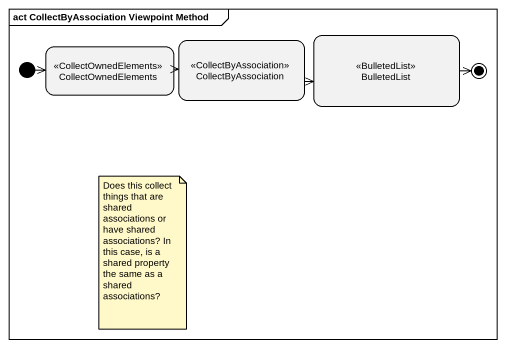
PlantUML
@startuml
mainframe act CollectByAssociation Viewpoint Method
hide empty description
state CollectOwnedElements <<CollectOwnedElements>>
state CollectByAssociation <<CollectByAssociation>>
state BulletedList <<BulletedList>>
[*] -right-> CollectOwnedElements
CollectOwnedElements -right-> CollectByAssociation
CollectByAssociation -right-> BulletedList
BulletedList -right-> [*]
note as N1
  Does this collect things that are shared associations or have shared associations? In this case, is a shared property the same as a shared associations?
end note
@enduml
